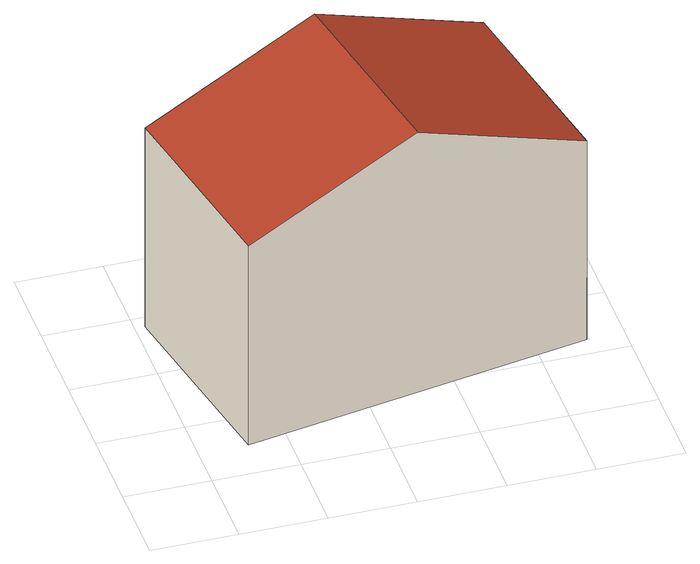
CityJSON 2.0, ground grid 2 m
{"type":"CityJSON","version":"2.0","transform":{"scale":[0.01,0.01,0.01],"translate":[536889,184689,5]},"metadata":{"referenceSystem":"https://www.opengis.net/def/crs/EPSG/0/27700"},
"CityObjects":{
"building1":{"type":"Building","attributes":{"roofType":"3100","measuredHeight":6.95},"address":[{"country":"United Kingdom","locality":"London","thoroughfareNumber":"7","thoroughfareName":"GAINSBOROUGH STREET","postcode":"E9 5GY"}],"geometry":[{"type":"Solid","lod":"2","boundaries":[[[[0,1,2,3,4]],[[3,5,6,4]],[[2,7,5,3]],[[7,8,9,6,5]],[[9,0,4,6]],[[8,1,0,9]],[[7,2,1,8]]]],"semantics":{"surfaces":[{"type":"WallSurface"},{"type":"GroundSurface"},{"type":"RoofSurface"}],"values":[[0,1,0,0,0,2,2]]}}]}
},
"vertices":[
[22,569,543],[424,644,707],[826,720,542],[826,720,12],[22,569,12],[914,250,12],[111,99,12],[914,250,543],[513,174,707],[111,99,543]
]}
